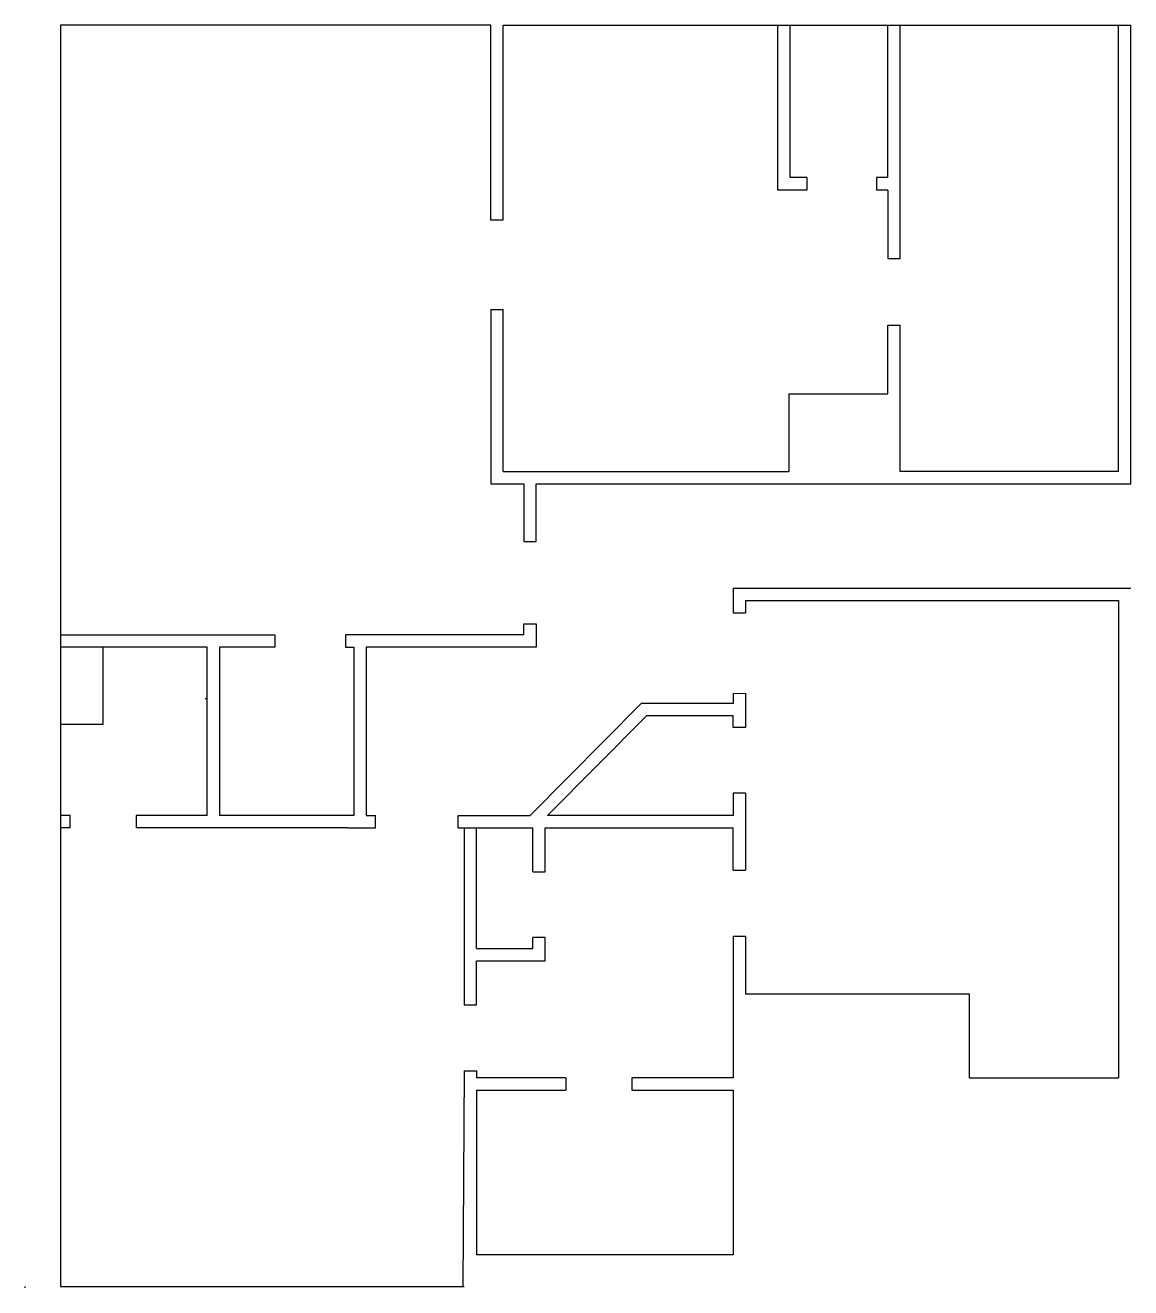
# Model space of a CAD drawing. Header units: inches. Extents: x -278 to 125, y -240 to 220.
import ezdxf

# ---------------------------------------------------------------- set-up
doc = ezdxf.new("R2010")
doc.units = ezdxf.units.IN
doc.header["$MEASUREMENT"] = 0
doc.layers.add('Second floor', color=13, linetype='Continuous')

msp = doc.modelspace()

# ---------------------------------------------------------------- linework, layer by layer
at = {"layer": 'Second floor'}
for p, q in [((-108.43, 219.72), (-265.18, 219.72)), ((-265.18, 219.72), (-265.18, -2.28)), ((-108.43, 148.72), (-108.43, 219.72)), ((-103.93, 219.72), (36.07, 219.72)), ((-103.93, 148.72), (-103.93, 219.72)), ((-3.93, 159.72), (-3.93, 219.72)), ((0.57, 164.22), (0.57, 219.72)), ((36.07, 219.72), (124.57, 219.72)), ((36.07, 164.22), (36.07, 219.72)), ((40.57, 134.72), (40.57, 219.72)), ((120.07, 57.22), (120.07, 219.72)), ((124.57, 52.72), (124.57, 219.72)), ((6.63, 164.22), (0.57, 164.22)), ((6.63, 164.22), (6.63, 159.72)), ((36.07, 164.22), (31.96, 164.22)), ((31.96, 164.22), (31.96, 159.72)), ((6.63, 159.72), (-3.93, 159.72)), ((36.07, 159.72), (31.96, 159.72)), ((36.07, 159.72), (36.07, 134.72)), ((-103.93, 148.72), (-108.43, 148.72)), ((36.07, 134.72), (40.57, 134.72)), ((-108.43, 116.22), (-103.93, 116.22)), ((-108.43, 116.22), (-108.43, 52.72)), ((-103.93, 57.24), (-103.93, 116.22)), ((36.07, 85.47), (36.07, 110.47)), ((36.07, 110.47), (40.57, 110.47)), ((40.57, 57.22), (40.57, 110.47)), ((0.07, 85.47), (36.07, 85.47)), ((0.07, 85.47), (0.07, 57.22)), ((-103.93, 57.24), (0.07, 57.22)), ((120.07, 57.22), (40.57, 57.22)), ((-108.43, 52.72), (-96.43, 52.72)), ((-96.43, 52.72), (-96.43, 31.72)), ((-91.93, 31.72), (-91.93, 52.72)), ((-91.93, 52.72), (124.57, 52.72)), ((-96.43, 31.72), (-91.93, 31.72)), ((-20.18, 14.72), (-20.18, 5.72)), ((-20.18, 14.72), (124.57, 14.72)), ((-15.68, 10.22), (120.07, 10.22)), ((-15.68, 10.22), (-15.68, 5.72)), ((120.07, 10.22), (120.07, -163.58)), ((-20.18, 5.72), (-15.68, 5.72)), ((-96.43, -2.28), (-96.43, 1.72)), ((-96.43, 1.72), (-91.93, 1.72)), ((-91.93, 1.72), (-91.93, -6.78)), ((-265.18, -2.28), (-187.18, -2.28)), ((-265.18, -2.28), (-265.18, -239.58)), ((-187.18, -2.28), (-187.18, -6.78)), ((-96.43, -2.28), (-161.43, -2.28)), ((-161.43, -2.28), (-161.43, -6.78)), ((-211.74, -6.78), (-265.18, -6.78)), ((-249.68, -34.78), (-249.68, -6.78)), ((-211.74, -68.08), (-211.74, -6.78)), ((-187.18, -6.78), (-207.24, -6.78)), ((-207.24, -6.78), (-207.24, -68.08)), ((-161.43, -6.78), (-158.43, -6.78)), ((-158.43, -6.78), (-158.43, -68.08)), ((-91.93, -6.78), (-153.93, -6.78)), ((-153.93, -6.78), (-153.93, -68.08)), ((-212.46, -25.51), (-211.74, -25.51)), ((-94.13, -68.08), (-53.68, -27.28)), ((-20.18, -27.28), (-53.68, -27.28)), ((-20.18, -23.61), (-15.68, -23.51)), ((-20.18, -23.61), (-20.18, -27.28)), ((-15.68, -23.51), (-15.68, -36.01)), ((-87.79, -68.08), (-51.81, -31.78)), ((-20.18, -31.78), (-51.81, -31.78)), ((-20.18, -36.01), (-20.18, -31.78)), ((-265.18, -34.78), (-249.68, -34.78)), ((-15.68, -36.01), (-20.18, -36.01)), ((-15.68, -60.01), (-20.18, -60.01)), ((-20.18, -60.01), (-20.18, -68.08)), ((-15.68, -60.01), (-15.68, -88.03)), ((-261.68, -68.08), (-265.18, -68.08)), ((-261.68, -72.58), (-261.68, -68.08)), ((-237.68, -68.08), (-237.68, -72.58)), ((-211.74, -68.08), (-237.68, -68.08)), ((-158.43, -68.08), (-207.24, -68.08)), ((-153.93, -68.08), (-150.43, -68.08)), ((-150.43, -72.58), (-150.43, -68.08)), ((-120.43, -72.58), (-120.43, -68.08)), ((-120.43, -68.08), (-94.13, -68.08)), ((-20.18, -68.08), (-87.79, -68.08)), ((-261.68, -72.58), (-265.18, -72.58)), ((-160.69, -72.58), (-237.68, -72.58)), ((-160.69, -72.58), (-150.43, -72.58)), ((-120.43, -72.58), (-93.18, -72.58)), ((-118.18, -72.58), (-118.18, -137.08)), ((-113.68, -116.56), (-113.68, -72.58)), ((-93.18, -88.56), (-93.18, -72.58)), ((-88.68, -88.56), (-88.68, -72.58)), ((-88.68, -72.58), (-20.18, -72.58)), ((-20.18, -88.03), (-20.18, -72.58)), ((-93.18, -88.56), (-88.68, -88.56)), ((-20.18, -88.03), (-15.68, -88.03)), ((-88.68, -112.56), (-93.18, -112.56)), ((-93.18, -116.56), (-93.18, -112.56)), ((-88.68, -121.06), (-88.68, -112.56)), ((-20.18, -112.03), (-15.68, -112.03)), ((-20.18, -112.03), (-20.18, -163.58)), ((-15.68, -112.03), (-15.68, -133.03)), ((-113.68, -116.56), (-93.18, -116.56)), ((-113.68, -137.06), (-113.68, -121.06)), ((-113.68, -121.06), (-88.68, -121.06)), ((-15.68, -133.03), (65.76, -133.03)), ((65.76, -133.03), (65.76, -163.58)), ((-118.18, -137.08), (-113.68, -137.06)), ((-118.18, -161.08), (-118.68, -239.58)), ((-118.18, -161.08), (-113.68, -161.08)), ((-113.68, -161.08), (-113.68, -163.58)), ((-81.18, -163.58), (-113.68, -163.58)), ((-81.18, -163.58), (-81.18, -168.08)), ((-20.18, -163.58), (-57.18, -163.58)), ((-57.18, -163.58), (-57.18, -168.08)), ((65.76, -163.58), (120.07, -163.58)), ((-113.68, -168.08), (-81.18, -168.08)), ((-113.68, -168.08), (-113.68, -228.03)), ((-57.18, -168.08), (-20.18, -168.08)), ((-20.18, -168.08), (-20.18, -228.03)), ((-20.18, -228.03), (-113.68, -228.03)), ((-278.04, -240.08), (-278.04, -239.58)), ((-265.18, -239.58), (-118.68, -239.58)), ((-118.68, -239.58), (-118.18, -239.58))]:
    msp.add_line(p, q, dxfattribs=at)

doc.saveas('drawing.dxf')
